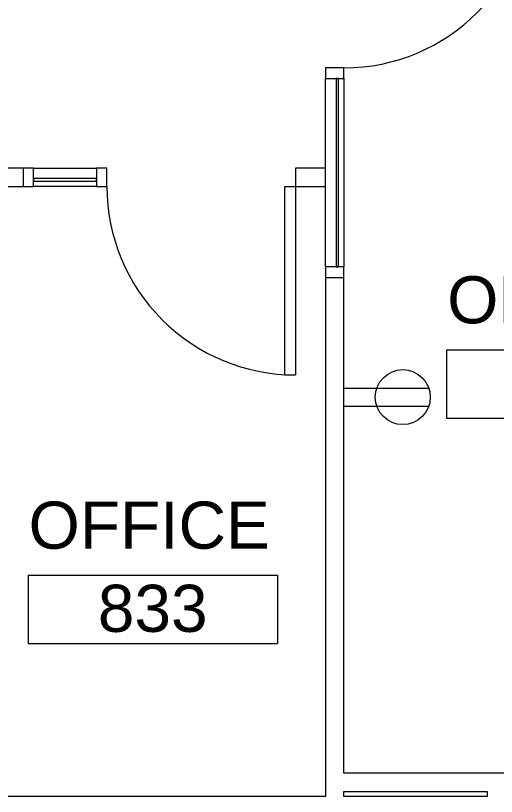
# Model space of a CAD drawing. Header units: inches. Extents: x 1 to 4637, y -664 to 702.
# Drawn here: x 1200.2 to 1292, y -280.9 to -131.8 of the extents above; entities that cross this region are included whole.
import ezdxf

# ---------------------------------------------------------------- set-up
doc = ezdxf.new("R2010")
doc.units = ezdxf.units.IN
doc.header["$MEASUREMENT"] = 0
for name, color, linetype, lineweight in [('A-ANNO-NOTE', 131, 'Continuous', 20), ('A-AREA-IDEN', 2, 'Continuous', 20), ('A-DOOR', 31, 'Continuous', 9), ('A-DOOR-FRAM', 31, 'Continuous', 9), ('A-GLAZ', 151, 'Continuous', 9), ('I-WALL', 2, 'Continuous', 9)]:
    doc.layers.add(name, color=color, linetype=linetype, lineweight=lineweight)
doc.styles.add('Arial', font='arial.ttf', dxfattribs={"height": 9})

# ---------------------------------------------------------------- blocks, each defined once
blk = doc.blocks.new('Single-Flush - With Sidelight - 36_ x 96_-2457190-New Construction - Tel_Data_Elec Plan')
at = {"layer": 'A-DOOR', "color": 250, "lineweight": 20}
for p, q in [((-16, 37.75), (-18, 37.75)), ((-18, 1.75), (-18, 37.75)), ((-16, 37.75), (-16, 1.75)), ((-16, 1.75), (-18, 1.75))]:
    blk.add_line(p, q, dxfattribs=at)
at = {"layer": 'A-DOOR'}
blk.add_arc((-18, 1.75), 36, 360, 90, dxfattribs=at)
at = {"layer": 'A-DOOR-FRAM', "color": 250, "lineweight": 20}
blk.add_line((58, -1.75), (58, 1.75), dxfattribs=at)
at = {"layer": 'A-GLAZ', "color": 250, "lineweight": 20}
for p, q in [((56, 0.75), (20, 0.75)), ((20, 0.75), (20, 0.25)), ((20, 0.25), (56, 0.25)), ((56, 0.25), (56, 0.75))]:
    blk.add_line(p, q, dxfattribs=at)
blk = doc.blocks.new('Single-Flush - With Sidelight - 36_ x 96_-2457256-New Construction - Tel_Data_Elec Plan')
at = {"layer": 'A-DOOR', "color": 250, "lineweight": 20}
for p, q in [((-16, 37.75), (-18, 37.75)), ((-18, 1.75), (-18, 37.75)), ((-16, 37.75), (-16, 1.75)), ((-16, 1.75), (-18, 1.75))]:
    blk.add_line(p, q, dxfattribs=at)
at = {"layer": 'A-DOOR'}
blk.add_arc((-18, 1.75), 36, 360, 90, dxfattribs=at)
at = {"layer": 'A-DOOR-FRAM', "color": 250, "lineweight": 20}
blk.add_line((34, -1.75), (34, 1.75), dxfattribs=at)
at = {"layer": 'A-GLAZ', "color": 250, "lineweight": 20}
for p, q in [((32, 0.75), (20, 0.75)), ((20, 0.75), (20, 0.25)), ((20, 0.25), (32, 0.25)), ((32, 0.25), (32, 0.75))]:
    blk.add_line(p, q, dxfattribs=at)
blk = doc.blocks.new('FORM Room Tag - Name _ Number-2260771-New Construction - Tel_Data_Elec Plan')
at = {"layer": 'A-AREA-IDEN'}
for p, q in [((-0.2444, -0.0231), (-0.2444, -0.1589)), ((-0.2444, -0.0231), (0.2515, -0.0231)), ((0.2515, -0.0231), (0.2515, -0.1589)), ((-0.2444, -0.1589), (0.2515, -0.1589))]:
    blk.add_line(p, q, dxfattribs=at)

msp = doc.modelspace()

# ---------------------------------------------------------------- linework, layer by layer
at = {"layer": 'A-ANNO-NOTE'}
for p, q in [((1262.91, -202.88), (1279.11, -202.88)), ((1262.91, -206.36), (1279.11, -206.36))]:
    msp.add_line(p, q, dxfattribs=at)
msp.add_circle((1274.16, -204.62), 5.25, dxfattribs=at)
at = {"layer": 'I-WALL', "color": 250, "lineweight": 20}
for p, q in [((1259.41, -141.75), (1259.41, -143.75)), ((1262.91, -141.75), (1259.41, -141.75)), ((1262.91, -143.75), (1262.91, -141.75)), ((1259.41, -143.75), (1262.91, -143.75)), ((1203.66, -160.88), (1198.79, -160.88)), ((1203.66, -164.38), (1203.66, -160.88)), ((1217.66, -160.88), (1215.66, -160.88)), ((1215.66, -160.88), (1215.66, -164.38)), ((1217.66, -164.38), (1217.66, -160.88)), ((1259.41, -160.88), (1253.66, -160.88)), ((1253.66, -160.88), (1253.66, -164.38)), ((1259.41, -164.38), (1259.41, -160.88)), ((1048.04, -164.38), (1203.66, -164.38)), ((1215.66, -164.38), (1217.66, -164.38)), ((1253.66, -164.38), (1259.41, -164.38)), ((1259.41, -179.75), (1259.41, -280.85)), ((1262.91, -179.75), (1259.41, -179.75)), ((1262.91, -276.43), (1262.91, -179.75)), ((1322.41, -276.43), (1262.91, -276.43)), ((1262.91, -279.93), (1290.29, -279.93)), ((1262.91, -280.85), (1262.91, -279.93)), ((1290.29, -279.93), (1290.29, -280.85)), ((1259.41, -280.85), (1048.04, -280.85)), ((1290.29, -280.85), (1262.91, -280.85))]:
    msp.add_line(p, q, dxfattribs=at)
at = {"layer": 'I-WALL', "lineweight": 13}
for p, q in [((1259.41, -160.88), (1259.41, -143.75)), ((1262.91, -143.75), (1262.91, -179.75)), ((1203.66, -160.88), (1215.66, -160.88)), ((1215.66, -164.38), (1203.66, -164.38)), ((1259.41, -179.75), (1259.41, -164.38))]:
    msp.add_line(p, q, dxfattribs=at)

# ---------------------------------------------------------------- block references
at = {"layer": 'A-AREA-IDEN', "xscale": 95.99999999999994, "yscale": 95.99999999999994, "zscale": 95.99999999999994}
for p in [(1306, -193.36), (1226.06, -236.39)]:
    msp.add_blockref('FORM Room Tag - Name _ Number-2260771-New Construction - Tel_Data_Elec Plan', p, dxfattribs=at)
at = {"layer": 'A-DOOR', "lineweight": 13}
for name, p, rotation in [('Single-Flush - With Sidelight - 36_ x 96_-2457190-New Construction - Tel_Data_Elec Plan', (1261.16, -123.75), 270), ('Single-Flush - With Sidelight - 36_ x 96_-2457256-New Construction - Tel_Data_Elec Plan', (1235.66, -162.63), 180)]:
    msp.add_blockref(name, p, dxfattribs=dict(at, rotation=rotation))

# ---------------------------------------------------------------- texts
at = {"layer": 'A-AREA-IDEN', "lineweight": 9, "char_height": 9, "attachment_point": 1, "style": 'Arial'}
for s, insert, width in [('OFFICE', (1282.64, -181.53), 56.358), ('OFFICE', (1202.7, -224.56), 56.358), ('833', (1215.92, -240.44), 25.452)]:
    msp.add_mtext(s, dxfattribs=dict(at, insert=insert, width=width))

doc.saveas('drawing.dxf')
